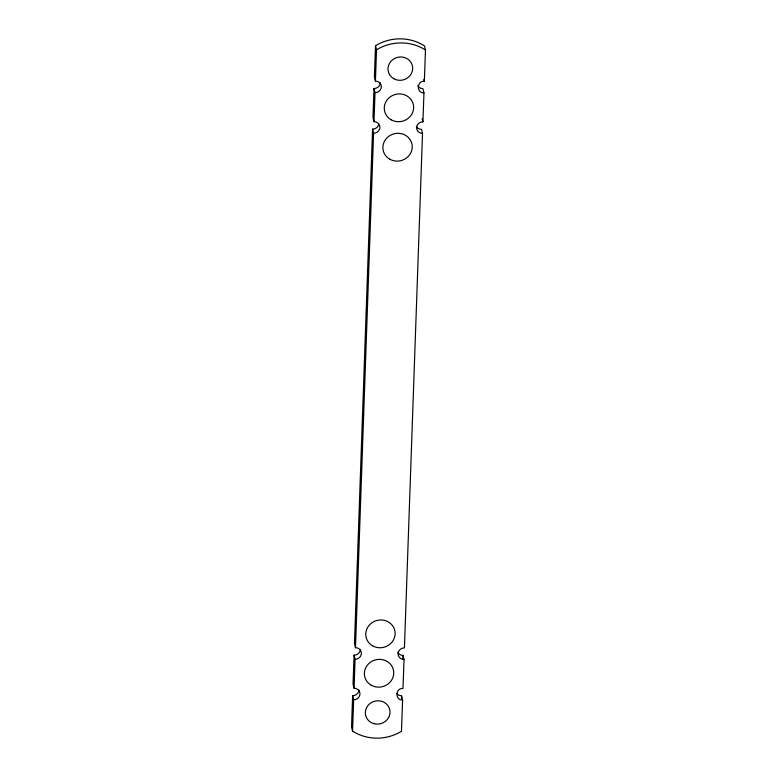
<?xml version="1.0" encoding="UTF-8"?>
<svg xmlns="http://www.w3.org/2000/svg" width="777" height="777" viewBox="0 0 777 777"><rect width="100%" height="100%" fill="white"/><g stroke="black" fill="none" stroke-linecap="round" stroke-linejoin="round"><path stroke-width="1.17" d="M358.945 689.966A6.129 5.76 -13.9 0 1 352.641 695.726L351.534 727.019L352.544 731.099A44.629 41.939 -13.9 0 0 401.486 731.293L402.593 700.009L401.583 695.93L398.552 695.143L396.707 693.434M360.382 649.417A6.138 5.769 -13.9 0 1 354.069 655.176L353.049 684.158L354.059 688.237A6.129 5.76 -13.9 0 1 359.955 694.046A6.129 5.76 -13.9 0 1 353.652 699.805L352.544 731.099M378.632 124.864A6.138 5.769 -13.9 0 1 372.572 129.128L354.477 643.589L355.477 647.668A6.138 5.769 -13.9 0 1 361.392 653.486A6.138 5.769 -13.9 0 1 355.07 659.255L354.059 688.237M380.312 82.809A6.129 5.76 -13.9 0 1 373.999 88.559L372.979 117.541L373.99 121.62A6.138 5.769 -13.9 0 1 379.904 127.438A6.138 5.769 -13.9 0 1 373.582 133.207L355.477 647.668M402.593 700.009C394.755 700.368 395.396 687.849 403.001 688.422L404.021 659.459A6.138 5.769 -13.9 0 1 398.106 653.642A6.138 5.769 -13.9 0 1 404.428 647.872L422.523 133.411A6.138 5.769 -13.9 0 1 416.618 127.583A6.138 5.769 -13.9 0 1 422.931 121.824L423.951 92.851C416.122 93.201 416.763 80.691 424.359 81.264L425.466 49.981L424.456 45.901A44.629 41.939 -13.9 0 0 375.514 45.707L374.407 77.001L375.417 81.08A6.129 5.76 -13.9 0 1 381.322 86.888A6.129 5.76 -13.9 0 1 375.009 92.638L373.99 121.62M375.417 81.08L376.524 49.777L375.514 45.707M401.495 698.338L401.583 695.93M402.884 659.003L403.01 655.38A6.138 5.769 -13.9 0 1 397.814 652.457M417.686 85.752L419.91 87.986L422.941 88.772L423.951 92.851M423.853 79.225L424.359 81.264M422.173 118.764L422.931 121.824M422.523 133.411L421.522 129.332A6.138 5.769 -13.9 0 1 416.326 126.408M373.999 88.559L375.009 92.638M372.572 129.128L373.582 133.207M403.01 655.38L404.021 659.459M354.069 655.176L355.07 659.255M352.641 695.726L353.652 699.805M376.524 49.777A44.629 41.939 -13.9 0 1 425.466 49.981M393.803 78.73A12.393 11.645 -13.9 0 0 412.674 68.687A12.393 11.645 -13.9 0 0 394.522 58.489A12.393 11.645 -13.9 0 0 393.803 78.73M391.19 119.823A14.744 13.85 -13.9 0 0 413.636 107.877A14.744 13.85 -13.9 0 0 392.035 95.746A14.744 13.85 -13.9 0 0 391.19 119.823M371.289 685.275A14.744 13.85 -13.9 0 0 393.735 673.319A14.744 13.85 -13.9 0 0 372.134 661.188A14.744 13.85 -13.9 0 0 371.289 685.275M372.678 645.881A14.744 13.85 -13.9 0 0 395.124 633.925A14.744 13.85 -13.9 0 0 373.523 621.794A14.744 13.85 -13.9 0 0 372.678 645.881M374.087 723.717A12.393 11.645 -13.9 0 0 389.704 709.469A12.393 11.645 -13.9 0 0 369.24 704.147A12.393 11.645 -13.9 0 0 374.087 723.717M389.801 159.227A14.744 13.85 -13.9 0 0 412.247 147.271A14.744 13.85 -13.9 0 0 390.646 135.14A14.744 13.85 -13.9 0 0 389.801 159.227"/></g></svg>
